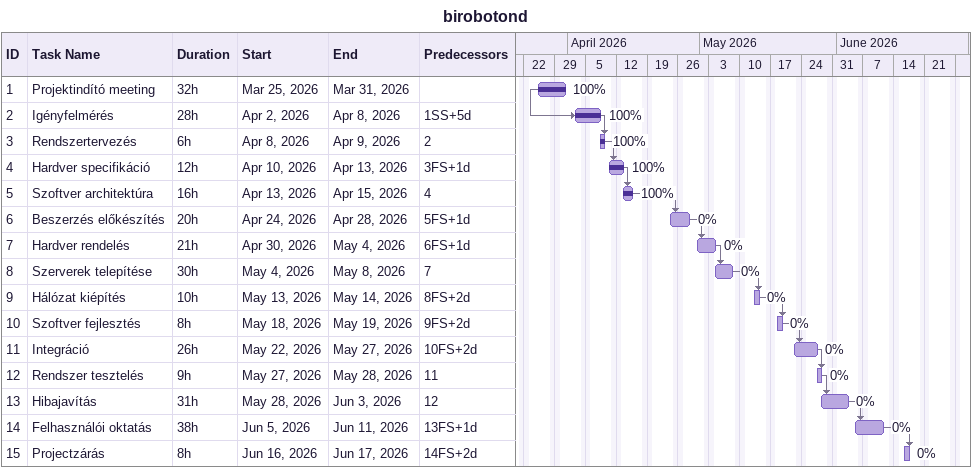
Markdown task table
birobotond

| ID | Task | Duration | Start | Finish | Predecessors | % complete |
|---|---|---|---|---|---|---|
| 1 | Projektindító meeting | 32h | 2026-03-25 | 2026-03-31 |  | 100 |
| 2 | Igényfelmérés | 28h | 2026-04-02 | 2026-04-08 | 1SS+5d | 100 |
| 3 | Rendszertervezés | 6h | 2026-04-08 | 2026-04-09 | 2 | 100 |
| 4 | Hardver specifikáció | 12h | 2026-04-10 | 2026-04-13 | 3FS+1d | 100 |
| 5 | Szoftver architektúra | 16h | 2026-04-13 | 2026-04-15 | 4 | 100 |
| 6 | Beszerzés előkészítés | 20h | 2026-04-24 | 2026-04-28 | 5FS+1d | 0 |
| 7 | Hardver rendelés | 21h | 2026-04-30 | 2026-05-04 | 6FS+1d | 0 |
| 8 | Szerverek telepítése | 30h | 2026-05-04 | 2026-05-08 | 7 | 0 |
| 9 | Hálózat kiépítés | 10h | 2026-05-13 | 2026-05-14 | 8FS+2d | 0 |
| 10 | Szoftver fejlesztés | 8h | 2026-05-18 | 2026-05-19 | 9FS+2d | 0 |
| 11 | Integráció | 26h | 2026-05-22 | 2026-05-27 | 10FS+2d | 0 |
| 12 | Rendszer tesztelés | 9h | 2026-05-27 | 2026-05-28 | 11 | 0 |
| 13 | Hibajavítás | 31h | 2026-05-28 | 2026-06-03 | 12 | 0 |
| 14 | Felhasználói oktatás | 38h | 2026-06-05 | 2026-06-11 | 13FS+1d | 0 |
| 15 | Projectzárás | 8h | 2026-06-16 | 2026-06-17 | 14FS+2d | 0 |
